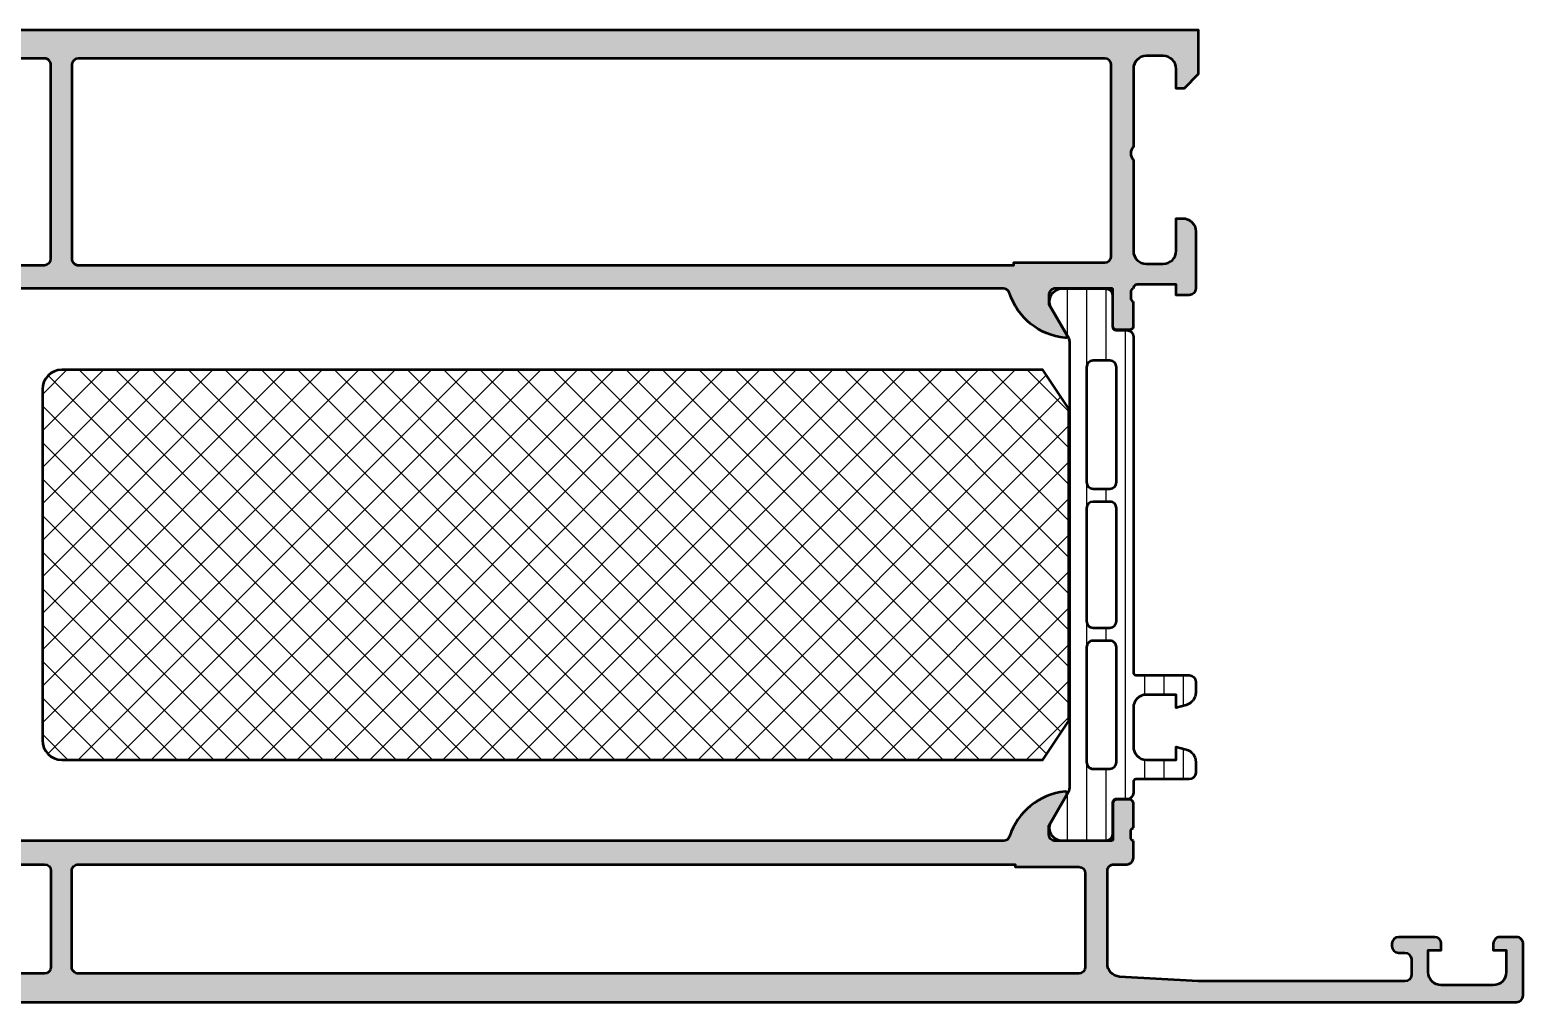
# Model space of a CAD drawing. Extents: x 0 to 200, y 0 to 75.
# Drawn here: x 85.1 to 200, y 0 to 74.8 of the extents above; entities that cross this region are included whole.
import ezdxf

# ---------------------------------------------------------------- set-up
doc = ezdxf.new("R2010")
doc.units = 0
for name, color, linetype, lineweight in [('0S-Alu contour', 7, 'Continuous', 50), ('0S-Alu hatch', 252, 'Continuous', 25), ('0S-Plastic contour', 254, 'Continuous', 50), ('0S-Plastic hatch', 253, 'Continuous', 25), ('0S-PT contour', 91, 'Continuous', 50), ('0S-PT hatch', 103, 'Continuous', 25)]:
    doc.layers.add(name, color=color, linetype=linetype, lineweight=lineweight)

# ---------------------------------------------------------------- blocks, each defined once
blk = doc.blocks.new('347380__D1DCA405_C89A_4C5C_B33A_16F159C5A42E_')
at = {"layer": '0S-Alu hatch'}
h = blk.add_hatch(color=256, dxfattribs=at)
edge = h.paths.add_edge_path()
edge.add_line((1.699981689453125, 71.80000000000003), (1.699981689453125, 70.29999999999998))
edge.add_line((1.699981689453125, 70.29999999999998), (1.099975585937442, 70.29999999999998))
edge.add_line((1.099975585937442, 70.29999999999998), (-5.68e-14, 71.39999847412112))
edge.add_line((-5.68e-14, 71.39999847412112), (0, 74.8))
edge.add_line((0, 74.8), (174.9999999999999, 74.8))
edge.add_line((174.9999999999999, 74.8), (174.9999999999999, 71.39999847412108))
edge.add_line((174.9999999999999, 71.39999847412108), (173.9000244140625, 70.29999999999997))
edge.add_line((173.9000244140625, 70.29999999999997), (173.3000183105467, 70.29999999999997))
edge.add_line((173.3000183105467, 70.29999999999997), (173.3000183105467, 71.79999999999997))
edge.add_arc((172.3000183105467, 71.80000000000001), 0.9999999999999769, 0, 89.99999999999511)
edge.add_line((172.3000183105468, 72.79999999999998), (170.9999999999999, 72.79999999999995))
edge.add_arc((170.9999999999999, 71.79999999999998), 0.9999999999999715, 90.0000000000016, 180)
edge.add_line((169.9999999999999, 71.79999999999998), (169.9999999999999, 65.79999999999997))
edge.add_arc((170.5249999999999, 65.29999999999993), 0.7250000000000548, 136.3971810272958, 223.6028189726979)
edge.add_line((169.9999999999999, 64.79999999999994), (170, 57.79999999999994))
edge.add_arc((171, 57.79999999999996), 0.9999999999999928, 180, 270)
edge.add_line((171, 56.79999999999997), (172.3000183105469, 56.80000000000001))
edge.add_arc((172.3000183105469, 57.79999999999996), 0.999999999999943, 270, 360)
edge.add_line((173.3000183105468, 57.79999999999996), (173.3000183105468, 60.30000000000001))
edge.add_line((173.3000183105468, 60.30000000000001), (173.8000183105467, 60.29999999999993))
edge.add_ellipse((173.8000183105467, 59.29999999999986), major_axis=(-1.000000000000063, 0), ratio=1, start_angle=180, end_angle=269.9999999999984, ccw=False)
edge.add_line((174.8000183105467, 59.29999999999989), (174.8000183105467, 54.89999084472659))
edge.add_ellipse((174.3000183105467, 54.89999084472654), major_axis=(-0.5, 0), ratio=1, start_angle=90.00000000000648, end_angle=180, ccw=False)
edge.add_line((174.3000183105468, 54.39999084472654), (173.3000183105469, 54.39999084472656))
edge.add_line((173.3000183105469, 54.39999084472656), (173.2998352050781, 55.19971923828123))
edge.add_line((173.2998352050781, 55.19971923828123), (170.2999729359793, 55.19971923828122))
edge.add_arc((170.2994814940069, 54.89971903630472), 0.300000604501307, 89.90614164417732, 179.9480885128008)
edge.add_arc((170.0783174591815, 54.6324702527333), 0.2788950563276507, 106.4198764194888, 181.1645893740931)
edge.add_line((169.7994800126382, 54.62680184473494), (169.7994800126382, 54.17320784473495))
edge.add_arc((170.0783481082815, 54.1675471852579), 0.2789255417372089, 178.837129927115, 253.5754054446411)
edge.add_line((169.9994810126383, 53.9000038447349), (169.9994810126383, 52.01999284472643))
edge.add_ellipse((169.6994810126383, 52.01999284472642), major_axis=(-0.2999999999999829, 0), ratio=1, start_angle=89.99999999998369, end_angle=180, ccw=False)
edge.add_line((169.6994810126382, 51.71999284472644), (168.7195066935955, 51.71999284472644))
edge.add_ellipse((168.7195066935954, 52.0199928447264), major_axis=(-0.2999999999999687, 0), ratio=1, start_angle=0, end_angle=90.00000000001091, ccw=False)
edge.add_line((168.4195066935955, 52.01999284472639), (168.4195066935955, 54.77999084472641))
edge.add_arc((168.2995066935955, 54.77999084472638), 0.1200000000000152, 0, 90.00000000001357)
edge.add_line((168.2995066935955, 54.89999084472639), (163.9994810126383, 54.8999908447264))
edge.add_arc((163.9994810126383, 54.39999084472638), 0.5, 89.99999999999675, 180)
edge.add_line((163.4994810126383, 54.39999084472638), (163.4994810126382, 53.69999084472646))
edge.add_line((163.4994810126382, 53.69999084472646), (164.8809764702606, 51.30717052169888))
edge.add_ellipse((164.76136122799, 51.2381106293747), major_axis=(-0.1381197846482967, 0), ratio=1, start_angle=84.37742244921662, end_angle=210.0000000000169, ccw=False)
edge.add_ellipse((165.2377042538121, 56.07659970657407), major_axis=(-4.999999999999868, 0), ratio=1, start_angle=17.74841635606981, end_angle=84.37742244920588, ccw=False)
edge.add_arc((159.999481012638, 54.39999084472614), 0.5000000000004122, 17.74841635607577, 90.00000000000651)
edge.add_line((159.999481012638, 54.89999084472656), (10.20006181574891, 54.89999084472653))
edge.add_arc((10.20006181574901, 54.39992593977585), 0.5000649049506785, 90.00000000001079, 162.2515836439371)
edge.add_ellipse((4.961776758826307, 56.07655458711722), major_axis=(-4.999999999999573, 0), ratio=1, start_angle=95.6225775507931, end_angle=162.2515836439296, ccw=False)
edge.add_ellipse((5.4381197846483, 51.23806550991814), major_axis=(-0.1381197846483116, 0), ratio=1, start_angle=-30.000000000003183, end_angle=95.62257755080361, ccw=False)
edge.add_line((5.31850454237763, 51.3071254022423), (6.699999999999988, 53.69994572526985))
edge.add_line((6.699999999999988, 53.69994572526985), (6.699999999999989, 54.39994572526984))
edge.add_arc((6.199999999999974, 54.39994572526984), 0.5000000000000142, 0, 90.0000000000001)
edge.add_line((6.199999999999973, 54.89994572526986), (1.90324639355657, 54.89994572526985))
edge.add_arc((1.899956008496018, 54.77999084472644), 0.1200000000001167, 88.42875992749224, 180)
edge.add_line((1.779956008495901, 54.77999084472644), (1.779956008495901, 52.01999284472647))
edge.add_ellipse((1.479956008495918, 52.01999284472645), major_axis=(-0.2999999999999832, 0), ratio=1, start_angle=89.99999999999932, end_angle=180, ccw=False)
edge.add_line((1.479956008495914, 51.71999284472647), (0.4999816894531364, 51.71999284472647))
edge.add_ellipse((0.4999816894530781, 52.01999284472643), major_axis=(-0.2999999999999545, 0), ratio=1, start_angle=0, end_angle=90.00000000001108, ccw=False)
edge.add_line((0.199981689453125, 52.01999284472643), (0.199981689453125, 53.90000384473498))
edge.add_arc((0.1211145938099153, 54.16754718525794), 0.2789255417371775, 286.4245945553617, 361.162870072889)
edge.add_line((0.3999826894531111, 54.17320784473502), (0.3999826894531111, 54.62680184473498))
edge.add_arc((0.121145242910001, 54.63247025273338), 0.2788950563274982, 358.8354106258975, 433.5801235804944)
edge.add_line((0.199981689453125, 54.89999084472654), (0.199981689453125, 59.29999999999995))
edge.add_ellipse((1.199981689453119, 59.29999999999995), major_axis=(-0.9999999999999943, 0), ratio=1, start_angle=269.9999999999997, end_angle=360, ccw=False)
edge.add_line((1.199981689453124, 60.29999999999994), (1.699981689453125, 60.30000000000001))
edge.add_line((1.699981689453125, 60.30000000000001), (1.699981689453125, 57.79999999999997))
edge.add_arc((2.699981689453067, 57.79999999999995), 0.999999999999943, 180, 269.9999999999967)
edge.add_line((2.699981689453009, 56.80000000000001), (3.999999999999907, 56.79999999999998))
edge.add_arc((3.999999999999964, 57.80000000000002), 1.000000000000035, 269.9999999999968, 360)
edge.add_line((5, 57.80000000000002), (5, 64.79999999999994))
edge.add_arc((4.474999999999909, 65.29999999999995), 0.7250000000000757, 316.3971810273005, 403.6028189726994)
edge.add_line((5, 65.79999999999997), (5, 71.79999999999998))
edge.add_arc((4, 71.79999999999998), 1, 0, 90)
edge.add_line((4, 72.79999999999998), (2.699981689453004, 72.79999999999998))
edge.add_arc((2.699981689453061, 71.80000000000004), 0.999999999999936, 90.00000000000323, 180)
edge = h.paths.add_edge_path()
edge.add_arc((7.199981689453146, 72.09999542236326), 0.5000000000000214, 90.00000000000244, 180)
edge.add_line((6.699981689453125, 72.09999542236326), (6.699981689453125, 57.39999084472654))
edge.add_arc((7.199981689453117, 57.39999084472655), 0.4999999999999929, 180, 270.0000000000008)
edge.add_line((7.199981689453125, 56.89999084472656), (14.19998168945312, 56.89999084472656))
edge.add_line((14.19998168945312, 56.89999084472656), (14.19998168945312, 56.69999389648435))
edge.add_line((14.19998168945312, 56.69999389648435), (86.20002752970947, 56.69999389648437))
edge.add_line((86.20002752970947, 56.69999389648437), (86.39137274455334, 56.73805694580078))
edge.add_line((86.39137274455334, 56.73805694580078), (86.55357367228773, 56.8464401245117))
edge.add_line((86.55357367228773, 56.8464401245117), (86.6619721097877, 57.00865631103517))
edge.add_line((86.6619721097877, 57.00865631103517), (86.70002752970959, 57.19999389648437))
edge.add_line((86.70002752970959, 57.19999389648437), (86.70002752970959, 72.09998016334137))
edge.add_arc((86.20002752970959, 72.09999542213043), 0.5000000002328165, 359.9982514715724, 450.0000000005943)
edge.add_line((86.20002752970441, 72.59999542236326), (7.199981689453125, 72.59999542236329))
edge = h.paths.add_edge_path()
edge.add_arc((88.8000336332252, 72.09999542236326), 0.5, 90, 180)
edge.add_line((88.30003363322521, 72.09999542236326), (88.30003363322521, 57.19999389648434))
edge.add_arc((88.80003363322524, 57.19999389648437), 0.5000000000000285, 180, 270.0000000000033)
edge.add_line((88.80003363322527, 56.69999389648435), (160.8000183105467, 56.69999389648435))
edge.add_line((160.8000183105467, 56.69999389648435), (160.8000183105467, 56.89999084472656))
edge.add_line((160.8000183105467, 56.89999084472656), (167.8000183105468, 56.89999084472656))
edge.add_arc((167.8000183105468, 57.39999084472654), 0.4999999999999858, 270, 360)
edge.add_line((168.3000183105468, 57.39999084472654), (168.3000183105468, 72.09999542236322))
edge.add_arc((167.8000183105468, 72.09999542236324), 0.5000000000000285, 0, 89.99999999999675)
edge.add_line((167.8000183105468, 72.59999542236328), (88.8000336332252, 72.59999542236326))
at = {"layer": '0S-Alu contour', "color": 7}
for points in [[(1.699981689453125, 71.80000000000003), (1.699981689453125, 70.29999999999998), (1.099975585937442, 70.29999999999998), (-5.68e-14, 71.39999847412112), (0, 74.8), (174.9999999999999, 74.8), (174.9999999999999, 71.39999847412108), (173.9000244140625, 70.29999999999997), (173.3000183105467, 70.29999999999997), (173.3000183105467, 71.79999999999997)], [(4, 72.79999999999998), (2.699981689453004, 72.79999999999998)], [(86.20002752970441, 72.59999542236326), (7.199981689453125, 72.59999542236329)], [(167.8000183105468, 72.59999542236328), (88.8000336332252, 72.59999542236326)], [(172.3000183105468, 72.79999999999998), (170.9999999999999, 72.79999999999995)], [(5, 65.79999999999997), (5, 71.79999999999998)], [(6.699981689453125, 72.09999542236326), (6.699981689453125, 57.39999084472654)], [(7.199981689453125, 56.89999084472656), (14.19998168945312, 56.89999084472656), (14.19998168945312, 56.69999389648435), (86.20002752970947, 56.69999389648437), (86.39137274455334, 56.73805694580078), (86.55357367228773, 56.8464401245117), (86.6619721097877, 57.00865631103517), (86.70002752970959, 57.19999389648437), (86.70002752970959, 72.09998016334137)], [(88.30003363322521, 72.09999542236326), (88.30003363322521, 57.19999389648434)], [(168.3000183105468, 57.39999084472654), (168.3000183105468, 72.09999542236322)], [(169.9999999999999, 71.79999999999998), (169.9999999999999, 65.79999999999997)], [(5, 57.80000000000002), (5, 64.79999999999994)], [(169.9999999999999, 64.79999999999994), (170, 57.79999999999994)], [(1.199981689453124, 60.29999999999994), (1.699981689453125, 60.30000000000001), (1.699981689453125, 57.79999999999997)], [(173.3000183105468, 57.79999999999996), (173.3000183105468, 60.30000000000001), (173.8000183105467, 60.29999999999993)], [(0.199981689453125, 54.89999084472654), (0.199981689453125, 59.29999999999995)], [(174.8000183105467, 59.29999999999989), (174.8000183105467, 54.89999084472659)], [(2.699981689453009, 56.80000000000001), (3.999999999999907, 56.79999999999998)], [(88.80003363322527, 56.69999389648435), (160.8000183105467, 56.69999389648435), (160.8000183105467, 56.89999084472656), (167.8000183105468, 56.89999084472656)], [(171, 56.79999999999997), (172.3000183105469, 56.80000000000001)], [(174.3000183105468, 54.39999084472654), (173.3000183105469, 54.39999084472656), (173.2998352050781, 55.19971923828123), (170.2999729359793, 55.19971923828122)], [(0.3999826894531111, 54.17320784473502), (0.3999826894531111, 54.62680184473498)], [(1.779956008495901, 54.77999084472644), (1.779956008495901, 52.01999284472647)], [(6.199999999999973, 54.89994572526986), (1.90324639355657, 54.89994572526985)], [(5.31850454237763, 51.3071254022423), (6.699999999999988, 53.69994572526985), (6.699999999999989, 54.39994572526984)], [(159.999481012638, 54.89999084472656), (10.20006181574891, 54.89999084472653)], [(163.4994810126383, 54.39999084472638), (163.4994810126382, 53.69999084472646), (164.8809764702606, 51.30717052169888)], [(168.2995066935955, 54.89999084472639), (163.9994810126383, 54.8999908447264)], [(168.4195066935955, 52.01999284472639), (168.4195066935955, 54.77999084472641)], [(169.7994800126382, 54.62680184473494), (169.7994800126382, 54.17320784473495)], [(0.199981689453125, 52.01999284472643), (0.199981689453125, 53.90000384473498)], [(169.9994810126383, 53.9000038447349), (169.9994810126383, 52.01999284472643)], [(1.479956008495914, 51.71999284472647), (0.4999816894531364, 51.71999284472647)], [(169.6994810126382, 51.71999284472644), (168.7195066935955, 51.71999284472644)]]:
    blk.add_lwpolyline(points, dxfattribs=at)
for centre, radius, start, end in [((2.699981689453061, 71.80000000000004), 0.999999999999936, 90.00000000000323, 180), ((4, 71.79999999999998), 1, 0, 90), ((7.199981689453146, 72.09999542236326), 0.5000000000000214, 90.00000000000244, 180), ((86.20002752970959, 72.09999542213043), 0.5000000002328165, 359.9982514715724, 90.00000000059438), ((88.8000336332252, 72.09999542236326), 0.5, 90, 180), ((167.8000183105468, 72.09999542236324), 0.5000000000000285, 0, 89.99999999999675), ((170.9999999999999, 71.79999999999998), 0.9999999999999715, 90.0000000000016, 180), ((172.3000183105467, 71.80000000000001), 0.9999999999999769, 0, 89.99999999999511), ((4.474999999999909, 65.29999999999995), 0.7250000000000757, 316.3971810273005, 43.60281897269948), ((170.5249999999999, 65.29999999999993), 0.7250000000000548, 136.3971810272958, 223.6028189726979), ((2.699981689453067, 57.79999999999995), 0.999999999999943, 180, 269.9999999999967), ((3.999999999999964, 57.80000000000002), 1.000000000000035, 269.9999999999968, 0), ((171, 57.79999999999996), 0.9999999999999928, 180, 270), ((172.3000183105469, 57.79999999999996), 0.999999999999943, 270, 0), ((7.199981689453117, 57.39999084472655), 0.4999999999999929, 180, 270.0000000000008), ((88.80003363322524, 57.19999389648437), 0.5000000000000285, 180, 270.0000000000033), ((167.8000183105468, 57.39999084472654), 0.4999999999999858, 270, 0), ((170.2994814940069, 54.89971903630472), 0.300000604501307, 89.90614164417732, 179.9480885128008), ((0.121145242910001, 54.63247025273338), 0.2788950563274982, 358.8354106258975, 73.58012358049444), ((0.1211145938099153, 54.16754718525794), 0.2789255417371775, 286.4245945553617, 1.162870072889045), ((1.899956008496018, 54.77999084472644), 0.1200000000001167, 88.42875992749224, 180), ((6.199999999999974, 54.39994572526984), 0.5000000000000142, 0, 90.0000000000001), ((10.20006181574901, 54.39992593977585), 0.5000649049506785, 90.00000000001079, 162.2515836439371), ((159.999481012638, 54.39999084472614), 0.5000000000004122, 17.74841635607577, 90.00000000000651), ((163.9994810126383, 54.39999084472638), 0.5, 89.99999999999675, 180), ((168.2995066935955, 54.77999084472638), 0.1200000000000152, 0, 90.00000000001357), ((170.0783174591815, 54.6324702527333), 0.2788950563276507, 106.4198764194888, 181.1645893740931), ((170.0783481082815, 54.1675471852579), 0.2789255417372089, 178.837129927115, 253.5754054446411)]:
    blk.add_arc(centre, radius, start, end, dxfattribs=at)
at = {"layer": '0S-Alu contour', "color": 7, "extrusion": (0, 0, -1)}
for centre, radius, start, end in [((-1.199981689453119, 59.29999999999995), 0.9999999999999943, 0, 90.00000000000028), ((-173.8000183105467, 59.29999999999986), 1.000000000000063, 90.0000000000016, 180), ((-4.961776758826307, 56.07655458711722), 4.999999999999573, 197.7484163560704, 264.3774224492069), ((-165.2377042538121, 56.07659970657407), 4.999999999999868, 275.6225775507941, 342.2515836439302), ((-174.3000183105467, 54.89999084472654), 0.5, 180, 269.9999999999935), ((-0.4999816894530781, 52.01999284472643), 0.2999999999999545, 269.9999999999889, 0), ((-1.479956008495918, 52.01999284472645), 0.2999999999999832, 180, 270.0000000000007), ((-168.7195066935954, 52.0199928447264), 0.2999999999999687, 269.9999999999891, 0), ((-169.6994810126383, 52.01999284472642), 0.2999999999999829, 180, 270.0000000000163), ((-5.4381197846483, 51.23806550991814), 0.1381197846483116, 264.3774224491964, 30.00000000000316), ((-164.76136122799, 51.2381106293747), 0.1381197846482967, 149.9999999999831, 275.6225775507834)]:
    blk.add_arc(centre, radius, start, end, dxfattribs=at)
blk = doc.blocks.new('284291__412C531F_1207_4541_9AAA_4AD7E6CE67AB___2F72A71B_9DA2_4579_999B_5D964B2AB55D_')
at = {"layer": '0S-Plastic hatch'}
h = blk.add_hatch(dxfattribs=at)
h.set_pattern_fill('ANSI31', color=256, scale=0.4680000000000001, angle=45, style=0)
h.set_pattern_definition([(90, (0, 0), (-1.4859, 0), [])])
edge = h.paths.add_edge_path()
edge.add_line((170.0000000000001, 51.19257370760386), (170.0000229215581, 25.35120689805167))
edge.add_arc((170.2041617871802, 25.3553256968911), 0.2041804127759542, 181.1558689438383, 269.5149389342528)
edge.add_line((170.2024332342849, 25.15115260104777), (174.3024332342731, 25.15115260104777))
edge.add_ellipse((174.3024332342731, 24.65115260104783), major_axis=(-0.4999999999999396, 0), ratio=1, start_angle=180, end_angle=270, ccw=False)
edge.add_line((174.8024332342731, 24.65115260104781), (174.8024332342731, 23.82040337766015))
edge.add_ellipse((173.8024332342732, 23.82040337765999), major_axis=(-0.999999999999943, 0), ratio=1, start_angle=105.0000000010777, end_angle=180, ccw=False)
edge.add_line((174.0612522793938, 22.85447755137586), (173.3024332342731, 22.65115260104777))
edge.add_line((173.3024332342731, 22.65115260104777), (173.3024332342731, 23.65115260104778))
edge.add_line((173.3024332342731, 23.65115260104778), (171.0024332342847, 23.65115260104777))
edge.add_arc((171.0041422681259, 22.64702662837004), 1.004127427074124, 90.09751797508824, 179.7701403215065)
edge.add_line((170.0000229215581, 22.65105498421732), (170.0000229215581, 19.65117663007363))
edge.add_arc((171.004142480006, 19.65527908524944), 1.004127938958054, 180.2340877213157, 269.9024699846768)
edge.add_line((171.0024332342848, 18.65115260104777), (173.3024332342731, 18.65115260104776))
edge.add_line((173.3024332342731, 18.65115260104776), (173.3024332342733, 19.65115260104771))
edge.add_line((173.3024332342733, 19.65115260104771), (174.0612522793938, 19.44782765068946))
edge.add_ellipse((173.8024332342732, 18.48190182440574), major_axis=(-0.9999999999995202, 0), ratio=1, start_angle=180, end_angle=254.99999999891918, ccw=False)
edge.add_line((174.8024332342727, 18.48190182440575), (174.8024332342732, 17.65115260104776))
edge.add_ellipse((174.3024332342731, 17.65115260104783), major_axis=(-0.500000000000057, 0), ratio=1, start_angle=90.00000000000648, end_angle=180, ccw=False)
edge.add_line((174.3024332342731, 17.15115260104778), (170.2024332342848, 17.15115260104776))
edge.add_arc((170.2024332342848, 16.95115260104776), 0.1999999999999886, 90, 180)
edge.add_line((170.0024332342848, 16.95115260104776), (170.0011126892948, 16.11008035591989))
edge.add_ellipse((169.501115368629, 16.11005956671723), major_axis=(-0.4999973210980343, 0), ratio=1, start_angle=90.00176831586577, end_angle=180.0023822800019, ccw=False)
edge.add_line((169.5011308000134, 15.61006224585733), (168.6907994671984, 15.61003361943914))
edge.add_arc((168.6908103334328, 15.31003361963594), 0.3000000000000112, 90.00207529788887, 180.0020752978985)
edge.add_line((168.3908103336296, 15.31002275340155), (168.3912292138424, 12.91002438406312))
edge.add_ellipse((167.8912332368274, 12.91000363419315), major_axis=(-0.499995977445508, 0), ratio=1, start_angle=90.0017728166934, end_angle=180.0023777790716, ccw=False)
edge.add_line((167.8912487074471, 12.41000765698697), (164.4147072116413, 12.4098810095229))
edge.add_ellipse((164.5569820085554, 13.39970423819932), major_axis=(-0.9999960709244792, 0), ratio=1, start_angle=-32.72494080195611, end_angle=81.82046724598968, ccw=False)
edge.add_line((163.7157097778967, 13.94030869229383), (165.0340967756837, 16.2240132935489))
edge.add_arc((164.6010750046336, 16.47399758345486), 0.4999999996965571, 330.0020786816582, 360.0020154125792)
edge.add_line((165.1010750040208, 16.47401517124749), (165.0999886913027, 50.82828392684689))
edge.add_arc((164.5999886915163, 50.82826529365664), 0.5000000001372114, 0.0021352061290217, 30.00207189265633)
edge.add_line((165.032992352907, 51.07828095188505), (163.7144399234455, 53.36189004113146))
edge.add_ellipse((164.5556729896656, 53.90255543688208), major_axis=(-0.9999960709244481, 0), ratio=1, start_angle=-81.81631665022019, end_angle=32.729091397733725, ccw=False)
edge.add_line((164.4133264887839, 54.89236835635275), (167.8898679845898, 54.89249500381678))
edge.add_ellipse((167.8898887344596, 54.39249902680169), major_axis=(-0.4999959774456501, 0), ratio=1, start_angle=180.0017728167249, end_angle=270.0023777790607, ccw=False)
edge.add_line((168.3898847116659, 54.39251449742168), (168.3896396910851, 51.99251610403603))
edge.add_arc((168.6896396908883, 51.99252697027035), 0.299999999999997, 180.0020752978985, 270.0020752978834)
edge.add_line((168.6896505571226, 51.69252697046715), (169.4999818899376, 51.69255559688534))
edge.add_ellipse((169.5000026791401, 51.19255827621945), major_axis=(-0.4999973210980911, 0), ratio=1, start_angle=180.0017683158931, end_angle=270.002382279899, ccw=False)
edge = h.paths.add_edge_path()
edge.add_arc((166.9005369809174, 48.85114389152489), 0.4999963606566104, 89.99958295741384, 180.0004170428646)
edge.add_line((166.4005406202741, 48.85114025216583), (166.4005406202741, 40.00114635568389))
edge.add_arc((166.9005369809174, 40.0011427163272), 0.4999963606565677, 179.9995829571354, 270.0004170425894)
edge.add_line((166.9005406202741, 39.50114635568388), (168.2005347265868, 39.5011463556839))
edge.add_arc((168.2005512992692, 40.00114635756648), 0.5000000021572362, 269.9981009104978, 360)
edge.add_line((168.7005513014264, 40.00114635756648), (168.7005513014264, 48.85114025217334))
edge.add_arc((168.2005512993388, 48.85114025035523), 0.5000000020876216, 0, 90.0018991026244)
edge.add_line((168.2005347265419, 49.3511402521682), (166.9005406202741, 49.35114025216826))
edge = h.paths.add_edge_path()
edge.add_line((168.700551301416, 29.30114025287186), (168.700551301416, 38.00114635638755))
edge.add_arc((168.2005513014159, 38.00114635638223), 0.5000000000001208, 0, 90.00000000117248)
edge.add_line((168.2005513014056, 38.50114635638234), (166.9005406202533, 38.50114635638237))
edge.add_arc((166.9005406202637, 38.00114635638239), 0.4999999999999716, 90.00000000118877, 180)
edge.add_line((166.4005406202637, 38.00114635638754), (166.4005406202637, 29.30114025286661))
edge.add_arc((166.9005406202636, 29.30114025286661), 0.4999999999999467, 180, 270.0000000000065)
edge.add_line((166.9005406202637, 28.80114025286666), (168.200551301416, 28.80114025286662))
edge.add_arc((168.200551301416, 29.30114025286662), 0.5, 270, 360)
edge = h.paths.add_edge_path()
edge.add_arc((166.900536980907, 27.30114389222331), 0.4999963606565819, 89.9995829574106, 180.0004170428646)
edge.add_line((166.4005406202637, 27.30114025286425), (166.4005406202637, 18.45116161517658))
edge.add_arc((166.9005558790527, 18.45116161517135), 0.5000152587890164, 180, 270.0000000000033)
edge.add_line((166.9005558790527, 17.95114635638234), (168.2005665602051, 17.95114635638234))
edge.add_arc((168.2005665602051, 18.45113109759329), 0.4999847412109375, 270, 360)
edge.add_line((168.700551301416, 18.45113109759329), (168.700551301416, 27.3011402528718))
edge.add_arc((168.2005512993284, 27.30114025105368), 0.5000000020876358, 0, 90.00189910261788)
edge.add_line((168.2005347265316, 27.80114025286666), (166.9005406202637, 27.80114025286665))
at = {"layer": '0S-Alu contour', "color": 7}
for points in [[(166.4005406202741, 48.85114025216583), (166.4005406202741, 40.00114635568389)], [(168.2005347265419, 49.3511402521682), (166.9005406202741, 49.35114025216826)], [(168.7005513014264, 40.00114635756648), (168.7005513014264, 48.85114025217334)], [(166.9005406202741, 39.50114635568388), (168.2005347265868, 39.5011463556839)], [(166.4005406202637, 38.00114635638754), (166.4005406202637, 29.30114025286661)], [(168.2005513014056, 38.50114635638234), (166.9005406202533, 38.50114635638237)], [(168.700551301416, 29.30114025287186), (168.700551301416, 38.00114635638755)], [(166.9005406202637, 28.80114025286666), (168.200551301416, 28.80114025286662)], [(168.2005347265316, 27.80114025286666), (166.9005406202637, 27.80114025286665)], [(166.4005406202637, 27.30114025286425), (166.4005406202637, 18.45116161517658)], [(168.700551301416, 18.45113109759329), (168.700551301416, 27.3011402528718)], [(166.9005558790527, 17.95114635638234), (168.2005665602051, 17.95114635638234)]]:
    blk.add_lwpolyline(points, dxfattribs=at)
for centre, radius, start, end in [((166.9005369809174, 48.85114389152489), 0.4999963606566104, 89.99958295741384, 180.0004170428646), ((168.2005512993388, 48.85114025035523), 0.5000000020876216, 0, 90.0018991026244), ((166.9005369809174, 40.0011427163272), 0.4999963606565677, 179.9995829571354, 270.0004170425894), ((168.2005512992692, 40.00114635756648), 0.5000000021572362, 269.9981009104978, 0), ((166.9005406202637, 38.00114635638239), 0.4999999999999716, 90.00000000118877, 180), ((168.2005513014159, 38.00114635638223), 0.5000000000001208, 0, 90.00000000117248), ((166.9005406202636, 29.30114025286661), 0.4999999999999467, 180, 270.0000000000065), ((168.200551301416, 29.30114025286662), 0.5, 270, 0), ((166.900536980907, 27.30114389222331), 0.4999963606565819, 89.9995829574106, 180.0004170428646), ((168.2005512993284, 27.30114025105368), 0.5000000020876358, 0, 90.00189910261788), ((166.9005558790527, 18.45116161517135), 0.5000152587890164, 180, 270.0000000000033), ((168.2005665602051, 18.45113109759329), 0.4999847412109375, 270, 0)]:
    blk.add_arc(centre, radius, start, end, dxfattribs=at)
at = {"layer": '0S-Plastic contour', "color": 7}
for points in [[(164.4133264887839, 54.89236835635275), (167.8898679845898, 54.89249500381678)], [(168.3898847116659, 54.39251449742168), (168.3896396910851, 51.99251610403603)], [(165.032992352907, 51.07828095188505), (163.7144399234455, 53.36189004113146)], [(165.1010750040208, 16.47401517124749), (165.0999886913027, 50.8282839268469)], [(168.6896505571226, 51.69252697046715), (169.4999818899376, 51.69255559688534)], [(170.0000000000001, 51.19257370760386), (170.0000229215581, 25.35120689805167)], [(170.2024332342849, 25.15115260104777), (174.3024332342731, 25.15115260104777)], [(174.8024332342731, 24.65115260104781), (174.8024332342731, 23.82040337766015)], [(174.0612522793938, 22.85447755137586), (173.3024332342731, 22.65115260104777), (173.3024332342731, 23.65115260104778), (171.0024332342847, 23.65115260104777)], [(170.0000229215581, 22.65105498421732), (170.0000229215581, 19.65117663007363)], [(171.0024332342848, 18.65115260104777), (173.3024332342731, 18.65115260104776), (173.3024332342733, 19.65115260104771), (174.0612522793938, 19.44782765068946)], [(174.8024332342727, 18.48190182440575), (174.8024332342732, 17.65115260104776)], [(163.7157097778967, 13.94030869229383), (165.0340967756837, 16.2240132935489)], [(170.0024332342848, 16.95115260104776), (170.0011126892948, 16.11008035591989)], [(174.3024332342731, 17.15115260104778), (170.2024332342848, 17.15115260104776)], [(168.3908103336296, 15.31002275340155), (168.3912292138424, 12.91002438406312)], [(169.5011308000134, 15.61006224585733), (168.6907994671984, 15.61003361943914)], [(167.8912487074471, 12.41000765698697), (164.4147072116413, 12.4098810095229)]]:
    blk.add_lwpolyline(points, dxfattribs=at)
at = {"layer": '0S-Plastic contour', "color": 7, "extrusion": (0, 0, -1)}
for centre, radius, start, end in [((-164.5556729896656, 53.90255543688208), 0.9999960709244481, 327.2709086022664, 81.81631665022013), ((-167.8898887344596, 54.39249902680169), 0.4999959774456501, 89.99762222093933, 179.9982271832751), ((-169.5000026791401, 51.19255827621945), 0.4999973210980912, 89.99761772010099, 179.9982316841069), ((-174.3024332342731, 24.65115260104783), 0.4999999999999396, 90, 180), ((-173.8024332342732, 23.82040337765999), 0.999999999999943, 180, 254.9999999989223), ((-173.8024332342732, 18.48190182440574), 0.9999999999995202, 105.0000000010808, 180), ((-174.3024332342731, 17.65115260104783), 0.500000000000057, 180, 269.9999999999935), ((-169.501115368629, 16.11005956671723), 0.4999973210980344, 179.9976177199981, 269.9982316841342), ((-164.5569820085554, 13.39970423819932), 0.9999960709244792, 278.1795327540103, 32.72494080195605), ((-167.8912332368274, 12.91000363419315), 0.499995977445508, 179.9976222209284, 269.9982271833066)]:
    blk.add_arc(centre, radius, start, end, dxfattribs=at)
at = {"layer": '0S-Plastic contour', "color": 7}
for centre, radius, start, end in [((168.6896396908883, 51.99252697027035), 0.299999999999997, 180.0020752978985, 270.0020752978834), ((164.5999886915163, 50.82826529365664), 0.5000000001372114, 0.0021352061290217, 30.00207189265633), ((170.2041617871802, 25.3553256968911), 0.2041804127759542, 181.1558689438383, 269.5149389342528), ((171.0041422681259, 22.64702662837004), 1.004127427074124, 90.09751797508824, 179.7701403215065), ((171.004142480006, 19.65527908524944), 1.004127938958054, 180.2340877213157, 269.9024699846768), ((164.6010750046336, 16.47399758345486), 0.4999999996965571, 330.0020786816582, 0.002015412579188), ((170.2024332342848, 16.95115260104776), 0.1999999999999886, 90, 180), ((168.6908103334328, 15.31003361963594), 0.3000000000000112, 90.00207529788887, 180.0020752978985)]:
    blk.add_arc(centre, radius, start, end, dxfattribs=at)
blk = doc.blocks.new('382210__D040F629_C40D_4A9B_B4BC_7F2A7363BD2E_')
at = {"layer": '0S-PT hatch'}
h = blk.add_hatch(dxfattribs=at)
h.set_pattern_fill('ANSI37', color=256, scale=0.625, angle=90, style=0)
h.set_pattern_definition([(135, (0, 0), (-1.403165018917055, -1.403165018917055), []), (225, (0, 0), (1.403165018917055, -1.403165018917055), [])])
edge = h.paths.add_edge_path()
edge.add_arc((87.53536011856288, 47.14114954904721), 1.5, 90, 180)
edge.add_line((86.0353601185629, 47.14114954904721), (86.0353601185629, 20.14114954904721))
edge.add_arc((87.5353601185629, 20.14114954904721), 1.5, 180, 270)
edge.add_line((87.5353601185629, 18.64114954904721), (163.0353601185629, 18.6411495490472))
edge.add_line((163.0353601185629, 18.6411495490472), (165.0353601185629, 21.6411495490472))
edge.add_line((165.0353601185629, 21.6411495490472), (165.0353601185629, 45.64114954904719))
edge.add_line((165.0353601185629, 45.64114954904719), (163.0353601185629, 48.6411495490472))
edge.add_line((163.0353601185629, 48.6411495490472), (87.53536011856288, 48.64114954904721))
at = {"layer": '0S-PT contour', "color": 7}
for points in [[(87.5353601185629, 18.64114954904721), (163.0353601185629, 18.6411495490472), (165.0353601185629, 21.6411495490472), (165.0353601185629, 45.64114954904719), (163.0353601185629, 48.6411495490472), (87.53536011856288, 48.64114954904721)], [(86.0353601185629, 47.14114954904721), (86.0353601185629, 20.14114954904721)]]:
    blk.add_lwpolyline(points, dxfattribs=at)
for centre, start, end in [((87.53536011856288, 47.14114954904721), 90, 180), ((87.5353601185629, 20.14114954904721), 180, 270)]:
    blk.add_arc(centre, 1.5, start, end, dxfattribs=at)
blk = doc.blocks.new('347390__AC87C01A_943D_4F22_BFA3_89499C66DABB_')
at = {"layer": '0S-Alu hatch'}
h = blk.add_hatch(color=256, dxfattribs=at)
edge = h.paths.add_edge_path()
edge.add_line((0.6999999999999952, 10.50000000000003), (6.499999999994715, 10.49999999999998))
edge.add_ellipse((6.499999999999915, 9.999999999767184), major_axis=(-0.5000000002328023, 0), ratio=1, start_angle=179.9982514715725, end_angle=270.0000000005959, ccw=False)
edge.add_line((6.999999999999887, 9.99998474097812), (6.999999999999943, 2.800003051757868))
edge.add_ellipse((5.99999999999992, 2.800003051757847), major_axis=(-1.000000000000023, 0), ratio=1, start_angle=90.00000000000131, end_angle=180, ccw=False)
edge.add_line((5.999999999999943, 1.800003051757826), (2.700012207031135, 1.80000305175784))
edge.add_ellipse((2.700012207031114, 2.800003051757818), major_axis=(-0.9999999999999779, 0), ratio=1, start_angle=0, end_angle=90.0000000000012, ccw=False)
edge.add_line((1.700012207031135, 2.800003051757818), (1.700012207031136, 4.500000000000001))
edge.add_line((1.700012207031136, 4.500000000000001), (1.100006103515625, 4.500000000000001))
edge.add_line((1.100006103515625, 4.500000000000001), (-5.68e-14, 3.400001525878935))
edge.add_line((-5.68e-14, 3.400001525878935), (0, 0))
edge.add_line((0, 0), (199.5, 0))
edge.add_arc((199.5, 0.5), 0.5, 270, 360)
edge.add_line((200, 0.5), (200, 4.5))
edge.add_arc((199.5, 4.499999999999992), 0.5, 0, 90.00000000000325)
edge.add_line((199.4999999999999, 4.999999999999992), (198.2, 5))
edge.add_arc((198.2, 4.499999999999978), 0.5000000000000214, 89.99999999999675, 180)
edge.add_line((197.7, 4.499999999999978), (197.7, 4))
edge.add_line((197.7, 4), (198.6999999999999, 4))
edge.add_line((198.6999999999999, 4), (198.7, 2.299999999999986))
edge.add_ellipse((197.7, 2.300000000000018), major_axis=(-1.000000000000028, 0), ratio=1, start_angle=90, end_angle=180, ccw=False)
edge.add_line((197.7, 1.29999999999998), (193.7, 1.299999999999982))
edge.add_ellipse((193.6999999999999, 2.299999999999968), major_axis=(-0.9999999999999853, 0), ratio=1, start_angle=0, end_angle=90.00000000000159, ccw=False)
edge.add_line((192.6999999999999, 2.299999999999972), (192.7, 4))
edge.add_line((192.7, 4), (193.6999999999999, 4))
edge.add_line((193.6999999999999, 4), (193.7, 4.499999999999985))
edge.add_arc((193.2, 4.5), 0.5, 0, 90)
edge.add_line((193.2, 5), (190.4, 5))
edge.add_arc((190.4, 4.499999999999996), 0.5000000000000046, 90, 180)
edge.add_line((189.9, 4.499999999999996), (189.9, 4.299999999999966))
edge.add_arc((190.4, 4.29999999999996), 0.4999999999999716, 180, 270)
edge.add_line((190.4, 3.799999999999989), (190.9, 3.799999999999982))
edge.add_ellipse((190.9, 3.299999999999984), major_axis=(-0.4999999999999987, 0), ratio=1, start_angle=180, end_angle=270, ccw=False)
edge.add_line((191.4, 3.299999999999974), (191.3999999999999, 2.099999999999944))
edge.add_ellipse((190.8999999999999, 2.099999999999934), major_axis=(-0.4999999999999716, 0), ratio=1, start_angle=90.00000000000648, end_angle=180, ccw=False)
edge.add_line((190.9, 1.59999999999996), (175.0016601958894, 1.599999999999979))
edge.add_line((175.0016601958894, 1.599999999999979), (168.941279375272, 1.956484477755307))
edge.add_ellipse((169, 2.954758933118974), major_axis=(-1.000000000000041, 0), ratio=1, start_angle=0, end_angle=86.6336195299549, ccw=False)
edge.add_line((168, 2.954758933118986), (168, 10.10009765625004))
edge.add_ellipse((168.5, 10.10009765624998), major_axis=(-0.500000000000057, 0), ratio=1, start_angle=269.99999999999676, end_angle=360, ccw=False)
edge.add_line((168.5000000000001, 10.60009765625003), (169.5, 10.60009765625001))
edge.add_arc((169.5, 11.10009765625002), 0.5000000000000036, 269.9999999999968, 360)
edge.add_line((170, 11.10009765624999), (170.0000000000001, 12.3999503098189))
edge.add_ellipse((170.0788364465431, 12.66747090181202), major_axis=(-0.2788950563274348, 0), ratio=1, start_angle=-1.1645893741024906, end_angle=73.58012358050638, ccw=False)
edge.add_line((169.7999990000001, 12.67313930981041), (169.799999, 13.1267333098104))
edge.add_ellipse((170.0788670956432, 13.13239396928746), major_axis=(-0.2789255417371433, 0), ratio=1, start_angle=-73.57540544464928, end_angle=1.1628700728853119, ccw=False)
edge.add_line((170, 13.39993730981041), (170, 15.27994830981893))
edge.add_arc((169.7, 15.2799483098189), 0.3000000000000398, 0, 90)
edge.add_line((169.7, 15.57994830981894), (168.7200256809572, 15.57994830981892))
edge.add_arc((168.7200256809572, 15.27994830981895), 0.2999999999999705, 89.99999999999459, 180)
edge.add_line((168.4200256809572, 15.27994830981895), (168.4200256809573, 12.51995030981893))
edge.add_ellipse((168.3000256809571, 12.51995030981895), major_axis=(-0.1200000000001466, 0), ratio=1, start_angle=87.1311114298685, end_angle=180, ccw=False)
edge.add_line((168.2940196052198, 12.40010070800789), (163.9999389648437, 12.40010070800788))
edge.add_ellipse((163.9999389648437, 12.90010070800789), major_axis=(-0.5000000000000054, 0), ratio=1, start_angle=0, end_angle=90.00000000000648, ccw=False)
edge.add_line((163.4999389648437, 12.90010070800788), (163.4999389648438, 13.60010070800779))
edge.add_line((163.4999389648438, 13.60010070800779), (164.8814344224662, 15.99292103103537))
edge.add_arc((164.7618191801955, 16.06198092335956), 0.1381197846483495, 329.9999999999923, 455.6225775508051)
edge.add_arc((165.2381622060173, 11.22349184616029), 4.999999999999784, 95.62257755079094, 162.2515836439277)
edge.add_ellipse((159.9999494174679, 12.90009736241516), major_axis=(-0.499989025012766, 0), ratio=1, start_angle=90.0000000000228, end_angle=162.2515836439515, ccw=False)
edge.add_line((159.9999494174681, 12.4001083374024), (10.21040796163294, 12.40010833740234))
edge.add_ellipse((10.19999999999998, 12.89999999999995), major_axis=(-0.4999999999999599, 0), ratio=1, start_angle=17.748416356072482, end_angle=91.19275069739132, ccw=False)
edge.add_arc((4.961776758826164, 11.22339113815215), 5.000000000000047, 17.7484163560698, 84.37742244920611)
edge.add_arc((5.4381197846483, 16.0618802153517), 0.1381197846482983, 84.37742244920693, 210.0000000000012)
edge.add_line((5.318504542377639, 15.99282032302755), (6.699999999999998, 13.6))
edge.add_line((6.699999999999998, 13.6), (6.700000000000001, 12.9))
edge.add_ellipse((6.2, 12.9), major_axis=(-0.5000000000000009, 0), ratio=1, start_angle=90.00000000000011, end_angle=180, ccw=False)
edge.add_line((6.200000000000001, 12.4), (1.899974319042798, 12.4))
edge.add_ellipse((1.899974319042799, 12.52000000000001), major_axis=(-0.1200000000000099, 0), ratio=1, start_angle=0, end_angle=89.99999999999937, ccw=False)
edge.add_line((1.77997431904279, 12.52000000000001), (1.779974319042789, 15.279998))
edge.add_arc((1.479974319042784, 15.279998), 0.3000000000000054, 0, 89.99999999999984)
edge.add_line((1.479974319042785, 15.57999800000001), (0.5000000000000029, 15.57999800000001))
edge.add_arc((0.5000000000000046, 15.279998), 0.3000000000000007, 90.0000000000003, 180)
edge.add_line((0.2000000000000037, 15.279998), (0.2000000000000035, 13.39998699999149))
edge.add_ellipse((0.1211329043568382, 13.13244365946855), major_axis=(-0.2789255417371467, 0), ratio=1, start_angle=178.8371299271133, end_angle=253.57540544464558, ccw=False)
edge.add_line((0.4000010000000038, 13.12678299999149), (0.400001000000004, 12.67318899999149))
edge.add_ellipse((0.1211635534569587, 12.66752059199312), major_axis=(-0.2788950563274323, 0), ratio=1, start_angle=106.41987641949191, end_angle=181.1645893740976, ccw=False)
edge.add_line((0.2000000000000001, 12.4), (0.1999999999999998, 11.00000000000003))
edge.add_arc((0.6999999999999998, 11.00000000000002), 0.5, 180, 269.9999999999995)
edge = h.paths.add_edge_path()
edge.add_ellipse((9.200012207031214, 9.900100708007834), major_axis=(-0.5000000000000214, 0), ratio=1, start_angle=269.9999999999959, end_angle=360, ccw=False)
edge.add_line((9.20001220703125, 10.40010070800785), (14.10000610351557, 10.40010070800781))
edge.add_line((14.10000610351557, 10.40010070800781), (14.10000610351557, 10.60009765625))
edge.add_line((14.10000610351557, 10.60009765625), (86.19998474121098, 10.60009765624999))
edge.add_ellipse((86.19998474121098, 10.10009765624999), major_axis=(-0.5, 0), ratio=1, start_angle=180, end_angle=270, ccw=False)
edge.add_line((86.69998474121098, 10.10009765625), (86.69998474121098, 2.700088500976562))
edge.add_ellipse((86.19998474121098, 2.700088500976562), major_axis=(-0.5, 0), ratio=1, start_angle=90, end_angle=180, ccw=False)
edge.add_line((86.19998474121098, 2.200088500976562), (9.200012207031193, 2.200088500976605))
edge.add_ellipse((9.200012207031186, 2.700088500976598), major_axis=(-0.4999999999999929, 0), ratio=1, start_angle=0, end_angle=90.0000000000008, ccw=False)
edge.add_line((8.700012207031193, 2.70008850097659), (8.700012207031193, 9.900100708007834))
edge = h.paths.add_edge_path()
edge.add_ellipse((88.79998474121093, 10.10009765624998), major_axis=(-0.5000000000000214, 0), ratio=1, start_angle=269.99999999999676, end_angle=360, ccw=False)
edge.add_line((88.79998474121093, 10.60009765625), (160.8999633789063, 10.60009765625001))
edge.add_line((160.8999633789063, 10.60009765625001), (160.8999633789063, 10.40010070800784))
edge.add_line((160.8999633789063, 10.40010070800784), (165.7999572753906, 10.40010070800782))
edge.add_ellipse((165.7999572753906, 9.900100708007827), major_axis=(-0.5, 0), ratio=1, start_angle=180, end_angle=270, ccw=False)
edge.add_line((166.2999572753907, 9.900100708007827), (166.2999572753907, 2.70008850097659))
edge.add_ellipse((165.7999572753906, 2.700088500976576), major_axis=(-0.5000000000000142, 0), ratio=1, start_angle=90.00000000000318, end_angle=180, ccw=False)
edge.add_line((165.7999572753906, 2.200088500976562), (88.79998474121093, 2.200088500976576))
edge.add_ellipse((88.79998474121093, 2.700088500976605), major_axis=(-0.5000000000000285, 0), ratio=1, start_angle=0, end_angle=90.00000000000318, ccw=False)
edge.add_line((88.29998474121088, 2.700088500976576), (88.29998474121088, 10.10009765624998))
at = {"layer": '0S-Alu contour', "color": 7}
for points in [[(0.2000000000000037, 15.279998), (0.2000000000000035, 13.39998699999149)], [(1.479974319042785, 15.57999800000001), (0.5000000000000029, 15.57999800000001)], [(1.77997431904279, 12.52000000000001), (1.779974319042789, 15.279998)], [(5.318504542377639, 15.99282032302755), (6.699999999999998, 13.6), (6.700000000000001, 12.9)], [(163.4999389648437, 12.90010070800788), (163.4999389648438, 13.60010070800779), (164.8814344224662, 15.99292103103537)], [(168.4200256809572, 15.27994830981895), (168.4200256809573, 12.51995030981893)], [(169.7, 15.57994830981894), (168.7200256809572, 15.57994830981892)], [(170, 13.39993730981041), (170, 15.27994830981893)], [(0.4000010000000038, 13.12678299999149), (0.400001000000004, 12.67318899999149)], [(169.7999990000001, 12.67313930981041), (169.799999, 13.1267333098104)], [(0.2000000000000001, 12.4), (0.1999999999999998, 11.00000000000003)], [(6.200000000000001, 12.4), (1.899974319042798, 12.4)], [(159.9999494174681, 12.4001083374024), (10.21040796163294, 12.40010833740234)], [(168.2940196052198, 12.40010070800789), (163.9999389648437, 12.40010070800788)], [(170, 11.10009765624999), (170.0000000000001, 12.3999503098189)], [(0.6999999999999952, 10.50000000000003), (6.499999999994715, 10.49999999999998)], [(9.20001220703125, 10.40010070800785), (14.10000610351557, 10.40010070800781), (14.10000610351557, 10.60009765625), (86.19998474121098, 10.60009765624999)], [(88.79998474121093, 10.60009765625), (160.8999633789063, 10.60009765625001), (160.8999633789063, 10.40010070800784), (165.7999572753906, 10.40010070800782)], [(168.5000000000001, 10.60009765625003), (169.5, 10.60009765625001)], [(6.999999999999887, 9.99998474097812), (6.999999999999943, 2.800003051757868)], [(8.700012207031193, 2.70008850097659), (8.700012207031193, 9.900100708007834)], [(86.69998474121098, 10.10009765625), (86.69998474121098, 2.700088500976562)], [(88.29998474121088, 2.700088500976576), (88.29998474121088, 10.10009765624998)], [(166.2999572753907, 9.900100708007827), (166.2999572753907, 2.70008850097659)], [(168, 2.954758933118986), (168, 10.10009765625004)], [(193.2, 5), (190.4, 5)], [(199.4999999999999, 4.999999999999992), (198.2, 5)], [(1.700012207031135, 2.800003051757818), (1.700012207031136, 4.500000000000001), (1.100006103515625, 4.500000000000001), (-5.68e-14, 3.400001525878935), (0, 0), (199.5, 0)], [(189.9, 4.499999999999996), (189.9, 4.299999999999966)], [(190.4, 3.799999999999989), (190.9, 3.799999999999982)], [(192.6999999999999, 2.299999999999972), (192.7, 4), (193.6999999999999, 4), (193.7, 4.499999999999985)], [(197.7, 4.499999999999978), (197.7, 4), (198.6999999999999, 4), (198.7, 2.299999999999986)], [(200, 0.5), (200, 4.5)], [(191.4, 3.299999999999974), (191.3999999999999, 2.099999999999944)], [(5.999999999999943, 1.800003051757826), (2.700012207031135, 1.80000305175784)], [(86.19998474121098, 2.200088500976562), (9.200012207031193, 2.200088500976605)], [(165.7999572753906, 2.200088500976562), (88.79998474121093, 2.200088500976576)], [(190.9, 1.59999999999996), (175.0016601958894, 1.599999999999979), (168.941279375272, 1.956484477755307)], [(197.7, 1.29999999999998), (193.7, 1.299999999999982)]]:
    blk.add_lwpolyline(points, dxfattribs=at)
for centre, radius, start, end in [((5.4381197846483, 16.0618802153517), 0.1381197846482983, 84.37742244920693, 210.0000000000012), ((4.961776758826164, 11.22339113815215), 5.000000000000047, 17.7484163560698, 84.37742244920611), ((165.2381622060173, 11.22349184616029), 4.999999999999784, 95.62257755079094, 162.2515836439277), ((164.7618191801955, 16.06198092335956), 0.1381197846483495, 329.9999999999923, 95.62257755080515), ((0.5000000000000046, 15.279998), 0.3000000000000007, 90.0000000000003, 180), ((1.479974319042784, 15.279998), 0.3000000000000054, 0, 89.99999999999984), ((168.7200256809572, 15.27994830981895), 0.2999999999999705, 89.99999999999459, 180), ((169.7, 15.2799483098189), 0.3000000000000398, 0, 90), ((0.6999999999999998, 11.00000000000002), 0.5, 180, 269.9999999999995), ((169.5, 11.10009765625002), 0.5000000000000036, 269.9999999999968, 0), ((190.4, 4.499999999999996), 0.5000000000000046, 90, 180), ((193.2, 4.5), 0.5, 0, 90), ((198.2, 4.499999999999978), 0.5000000000000214, 89.99999999999675, 180), ((199.5, 4.499999999999992), 0.5, 0, 90.00000000000325), ((190.4, 4.29999999999996), 0.4999999999999716, 180, 270), ((199.5, 0.5), 0.5, 270, 0)]:
    blk.add_arc(centre, radius, start, end, dxfattribs=at)
at = {"layer": '0S-Alu contour', "color": 7, "extrusion": (0, 0, -1)}
for centre, radius, start, end in [((-0.1211329043568382, 13.13244365946855), 0.2789255417371467, 106.4245945553544, 181.1628700728868), ((-0.1211635534569587, 12.66752059199312), 0.2788950563274323, 178.8354106259024, 253.5801235805081), ((-6.2, 12.9), 0.5000000000000009, 180, 269.9999999999999), ((-10.19999999999998, 12.89999999999995), 0.4999999999999599, 268.8072493026087, 342.2515836439275), ((-159.9999494174679, 12.90009736241516), 0.499989025012766, 197.7484163560486, 269.9999999999772), ((-163.9999389648437, 12.90010070800789), 0.5000000000000054, 269.9999999999935, 0), ((-170.0788364465431, 12.66747090181202), 0.2788950563274348, 286.4198764194937, 1.164589374102557), ((-170.0788670956432, 13.13239396928746), 0.2789255417371433, 358.8371299271147, 73.57540544464923), ((-1.899974319042799, 12.52000000000001), 0.1200000000000099, 270.0000000000006, 0), ((-168.3000256809571, 12.51995030981895), 0.1200000000001467, 180, 272.8688885701315), ((-6.499999999999915, 9.999999999767184), 0.5000000002328023, 89.9999999994041, 180.0017485284276), ((-9.200012207031214, 9.900100708007834), 0.5000000000000214, 0, 90.00000000000406), ((-86.19998474121098, 10.10009765624999), 0.5, 90, 180), ((-88.79998474121093, 10.10009765624998), 0.5000000000000214, 0, 90.00000000000325), ((-165.7999572753906, 9.900100708007827), 0.5, 90, 180), ((-168.5, 10.10009765624998), 0.500000000000057, 0, 90.00000000000325), ((-190.9, 3.299999999999984), 0.4999999999999987, 90, 180), ((-2.700012207031114, 2.800003051757818), 0.9999999999999779, 269.9999999999988, 0), ((-5.99999999999992, 2.800003051757847), 1.000000000000023, 180, 269.9999999999987), ((-9.200012207031186, 2.700088500976598), 0.4999999999999929, 269.9999999999992, 0), ((-86.19998474121098, 2.700088500976562), 0.5, 180, 270), ((-88.79998474121093, 2.700088500976605), 0.5000000000000285, 269.9999999999968, 0), ((-165.7999572753906, 2.700088500976576), 0.5000000000000142, 180, 269.9999999999968), ((-169, 2.954758933118974), 1.000000000000041, 273.3663804700451, 0), ((-193.6999999999999, 2.299999999999968), 0.9999999999999853, 269.9999999999984, 0), ((-197.7, 2.300000000000018), 1.000000000000028, 180, 270), ((-190.8999999999999, 2.099999999999934), 0.4999999999999716, 180, 269.9999999999935)]:
    blk.add_arc(centre, radius, start, end, dxfattribs=at)
blk = doc.blocks.new('382210__C00B1C52_EEBF_4E5D_8A25_4C8DBB81C46A_')
at = {"layer": '0S-Alu contour', "color": 7}
for name in ['347380__D1DCA405_C89A_4C5C_B33A_16F159C5A42E_', '347390__AC87C01A_943D_4F22_BFA3_89499C66DABB_']:
    blk.add_blockref(name, (0, 0), dxfattribs=at)
at = {"layer": '0S-Plastic contour', "color": 7}
blk.add_blockref('284291__412C531F_1207_4541_9AAA_4AD7E6CE67AB___2F72A71B_9DA2_4579_999B_5D964B2AB55D_', (0, 0), dxfattribs=at)
at = {"layer": '0S-PT contour', "color": 7}
blk.add_blockref('382210__D040F629_C40D_4A9B_B4BC_7F2A7363BD2E_', (0, 0), dxfattribs=at)

msp = doc.modelspace()

# ---------------------------------------------------------------- block references
at = {"layer": '0S-Alu contour', "color": 7}
msp.add_blockref('382210__C00B1C52_EEBF_4E5D_8A25_4C8DBB81C46A_', (0, 0), dxfattribs=at)

doc.saveas('drawing.dxf')
